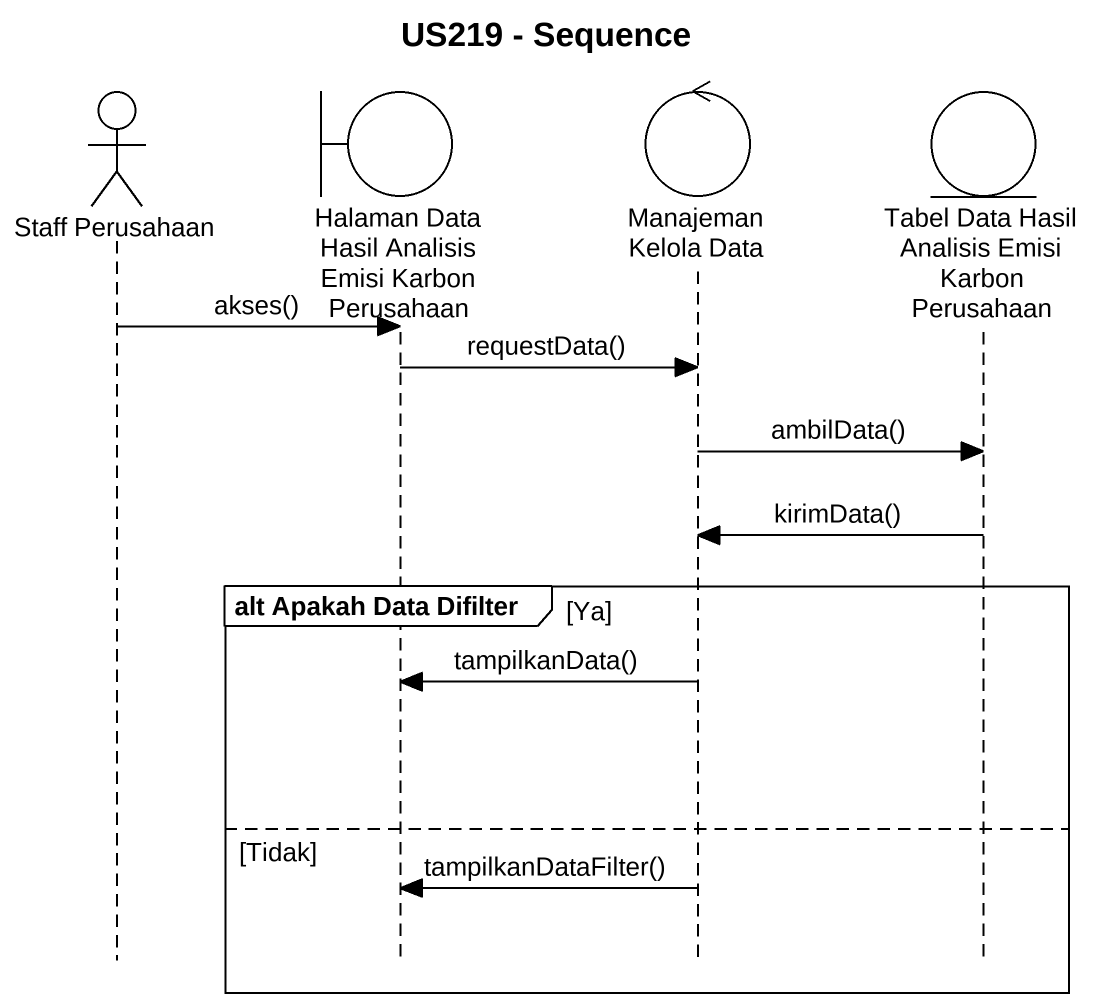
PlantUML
@startuml
title US219 - Sequence
hide footbox
actor "Staff Perusahaan" as Staff_Perusahaan
boundary "Halaman Data Hasil Analisis Emisi Karbon Perusahaan" as Halaman_Data_Hasil_Analisis
control "Manajeman Kelola Data" as Manajeman_Kelola_Data
entity "Tabel Data Hasil Analisis Emisi Karbon Perusahaan" as Tabel_Data_Hasil_Analisis

Staff_Perusahaan -> Halaman_Data_Hasil_Analisis : akses()
Halaman_Data_Hasil_Analisis -> Manajeman_Kelola_Data : requestData()
Manajeman_Kelola_Data -> Tabel_Data_Hasil_Analisis : ambilData()
Tabel_Data_Hasil_Analisis -> Manajeman_Kelola_Data : kirimData()
group alt Apakah Data Difilter [Ya]
  Manajeman_Kelola_Data -> Halaman_Data_Hasil_Analisis : tampilkanData()
else Tidak
  Manajeman_Kelola_Data -> Halaman_Data_Hasil_Analisis : tampilkanDataFilter()
end
@enduml
